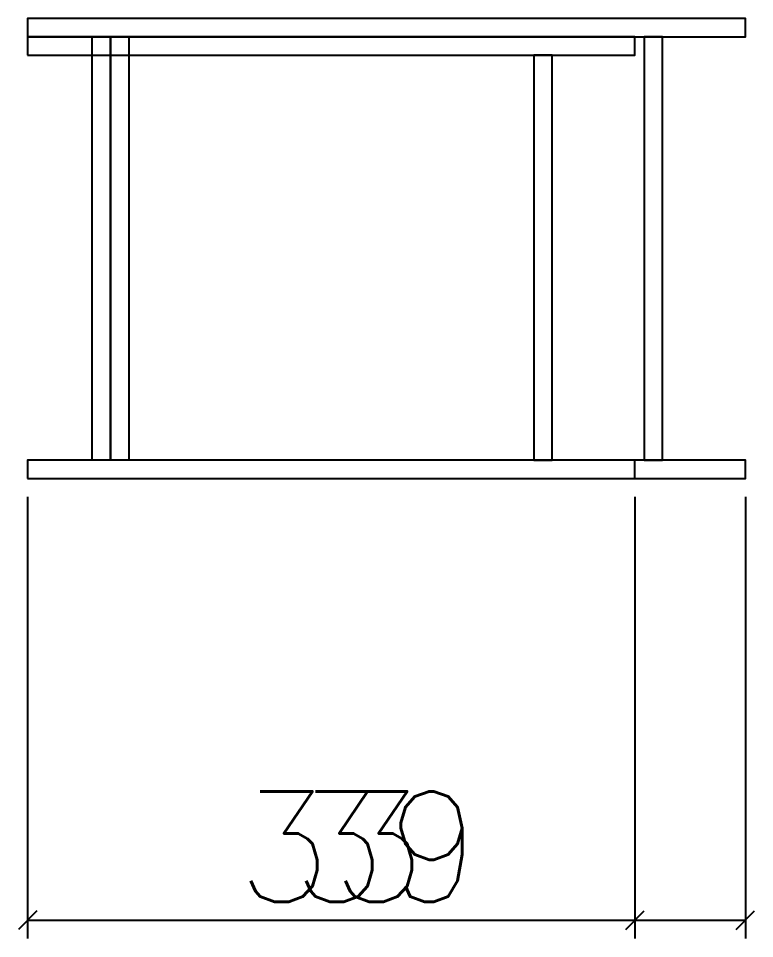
# Model space of a CAD drawing. Extents: x -7297 to 3875, y -901 to 149.
# Drawn here: x -274.2 to -194.2, y -183.5 to -83.5 of the extents above; entities that cross this region are included whole.
import ezdxf

# ---------------------------------------------------------------- set-up
doc = ezdxf.new("R2010")
doc.units = 0
doc.layers.get('0').update_dxf_attribs({"color": 1, "lineweight": 9})
doc.layers.add('hachura-chapa', color=233, linetype='Continuous', true_color=0xd07990)
doc.layers.add('P-NOTAS', color=7, linetype='Continuous')
doc.layers.add('SARRAFO', color=251, linetype='Continuous')
doc.styles.add('Romans', font='romans.shx', dxfattribs={"height": 12})
doc.dimstyles.new('COTAX2', dxfattribs={"dimtxt": 12, "dimasz": 2, "dimexe": 2, "dimexo": 2, "dimgap": 2, "dimtad": 1, "dimdec": 1, "dimlfac": 0.5, "dimzin": 12, "dimdsep": 46, "dimtxsty": 'Romans', "dimblk": 'OBLIQUE', "dimcen": 9, "dimclrd": 4, "dimclre": 4, "dimclrt": 240, "dimaunit": 1, "dimadec": 8, "dimazin": 3, "dimtfac": 1, "dimtdec": 1, "dimtix": 1, "dimtmove": 0, "dimatfit": 2, "dimldrblk": 'OBLIQUE', "dimfxl": 1, "dimtolj": 1, "dimtzin": 0, "dimlwd": -1, "dimlwe": -1, "dimarcsym": 0})

# ---------------------------------------------------------------- blocks, each defined once
blk = doc.blocks.new('_Oblique')
at = {"color": 0, "linetype": 'ByBlock', "lineweight": -2}
blk.add_line((-0.5, -0.5), (0.5, 0.5), dxfattribs=at)
blk = doc.blocks.new('*D4596')
at = {"layer": 'Defpoints', "color": 0, "ltscale": 30, "transparency": 16777216}
for p in [(-273.171, -133.545), (-207.171, -133.545), (-207.171, -181.545)]:
    blk.add_point(p, dxfattribs=at)
at = {"layer": 'P-NOTAS', "color": 4, "ltscale": 30, "transparency": 16777216}
for p, q in [((-273.171, -135.545), (-273.171, -183.545)), ((-207.171, -135.545), (-207.171, -183.545)), ((-273.171, -181.545), (-207.171, -181.545))]:
    blk.add_line(p, q, dxfattribs=at)
at = {"layer": 'P-NOTAS', "color": 4, "ltscale": 30, "transparency": 16777216, "xscale": 2, "yscale": 2, "zscale": 2, "rotation": 180}
blk.add_blockref('_Oblique', (-273.171, -181.545), dxfattribs=at)
at = {"layer": 'P-NOTAS', "color": 4, "ltscale": 30, "transparency": 16777216, "xscale": 2, "yscale": 2, "zscale": 2}
blk.add_blockref('_Oblique', (-207.171, -181.545), dxfattribs=at)
at = {"layer": 'P-NOTAS', "color": 240, "ltscale": 30, "transparency": 16777216, "insert": (-240.171, -173.545), "char_height": 12, "attachment_point": 5, "style": 'Romans'}
blk.add_mtext('\\A1;33', dxfattribs=at)
blk = doc.blocks.new('*D4604')
at = {"layer": 'Defpoints', "color": 0, "linetype": 'Continuous', "ltscale": 30, "transparency": 16777216}
for p in [(-273.171, -133.545), (-195.171, -133.545), (-195.171, -181.545)]:
    blk.add_point(p, dxfattribs=at)
at = {"layer": 'P-NOTAS', "color": 4, "linetype": 'Continuous', "ltscale": 30, "transparency": 16777216}
for p, q in [((-273.171, -135.545), (-273.171, -183.545)), ((-195.171, -135.545), (-195.171, -183.545)), ((-273.171, -181.545), (-195.171, -181.545))]:
    blk.add_line(p, q, dxfattribs=at)
at = {"layer": 'P-NOTAS', "color": 4, "linetype": 'Continuous', "ltscale": 30, "transparency": 16777216, "xscale": 2, "yscale": 2, "zscale": 2, "rotation": 180}
blk.add_blockref('_Oblique', (-273.171, -181.545), dxfattribs=at)
at = {"layer": 'P-NOTAS', "color": 4, "linetype": 'Continuous', "ltscale": 30, "transparency": 16777216, "xscale": 2, "yscale": 2, "zscale": 2}
blk.add_blockref('_Oblique', (-195.171, -181.545), dxfattribs=at)
at = {"layer": 'P-NOTAS', "color": 240, "linetype": 'Continuous', "ltscale": 30, "transparency": 16777216, "insert": (-234.171, -173.545), "char_height": 12, "attachment_point": 5, "style": 'Romans'}
blk.add_mtext('\\A1;39', dxfattribs=at)

msp = doc.modelspace()

# ---------------------------------------------------------------- linework, layer by layer
at = {"layer": 'hachura-chapa', "linetype": 'Continuous', "ltscale": 30}
for points in [[(-273.171, -85.545), (-195.171, -85.545), (-195.171, -83.545), (-273.171, -83.545)], [(-264.171, -131.545), (-264.171, -85.545), (-262.171, -85.545), (-262.171, -131.545)], [(-206.171, -131.545), (-204.171, -131.545), (-204.171, -85.545), (-206.171, -85.545)], [(-273.171, -133.545), (-195.171, -133.545), (-195.171, -131.545), (-273.171, -131.545)]]:
    msp.add_lwpolyline(points, close=True, dxfattribs=at)
at = {"layer": 'hachura-chapa', "ltscale": 30}
for points in [[(-273.171, -87.545), (-207.171, -87.545), (-207.171, -85.545), (-273.171, -85.545)], [(-264.171, -131.545), (-264.171, -87.545), (-262.171, -87.545), (-262.171, -131.545)], [(-218.171, -131.545), (-216.171, -131.545), (-216.171, -87.545), (-218.171, -87.545)], [(-273.171, -133.545), (-207.171, -133.545), (-207.171, -131.545), (-273.171, -131.545)]]:
    msp.add_lwpolyline(points, close=True, dxfattribs=at)
at = {"layer": 'SARRAFO', "linetype": 'Continuous', "ltscale": 30}
msp.add_lwpolyline([(-266.171, -131.545), (-266.171, -85.545), (-264.171, -85.545), (-264.171, -131.545)], close=True, dxfattribs=at)
at = {"layer": 'SARRAFO', "ltscale": 30}
msp.add_lwpolyline([(-266.171, -131.545), (-266.171, -87.545), (-264.171, -87.545), (-264.171, -131.545)], close=True, dxfattribs=at)

# ---------------------------------------------------------------- dimensions: what is measured, and where the dimension line sits
at = {"layer": 'P-NOTAS', "ltscale": 30}
dim = msp.add_linear_dim(base=(-207.171, -181.545), p1=(-273.171, -133.545), p2=(-207.171, -133.545), dimstyle='COTAX2', dxfattribs=at)
dim.commit()
dim.dimension.update_dxf_attribs({"geometry": '*D4596', "text_midpoint": (-240.171, -173.545)})
at = {"layer": 'P-NOTAS', "linetype": 'Continuous', "ltscale": 30}
dim = msp.add_linear_dim(base=(-195.171, -181.545), p1=(-273.171, -133.545), p2=(-195.171, -133.545), dimstyle='COTAX2', dxfattribs=at)
dim.commit()
dim.dimension.update_dxf_attribs({"geometry": '*D4604', "text_midpoint": (-234.171, -173.545)})

doc.saveas('drawing.dxf')
